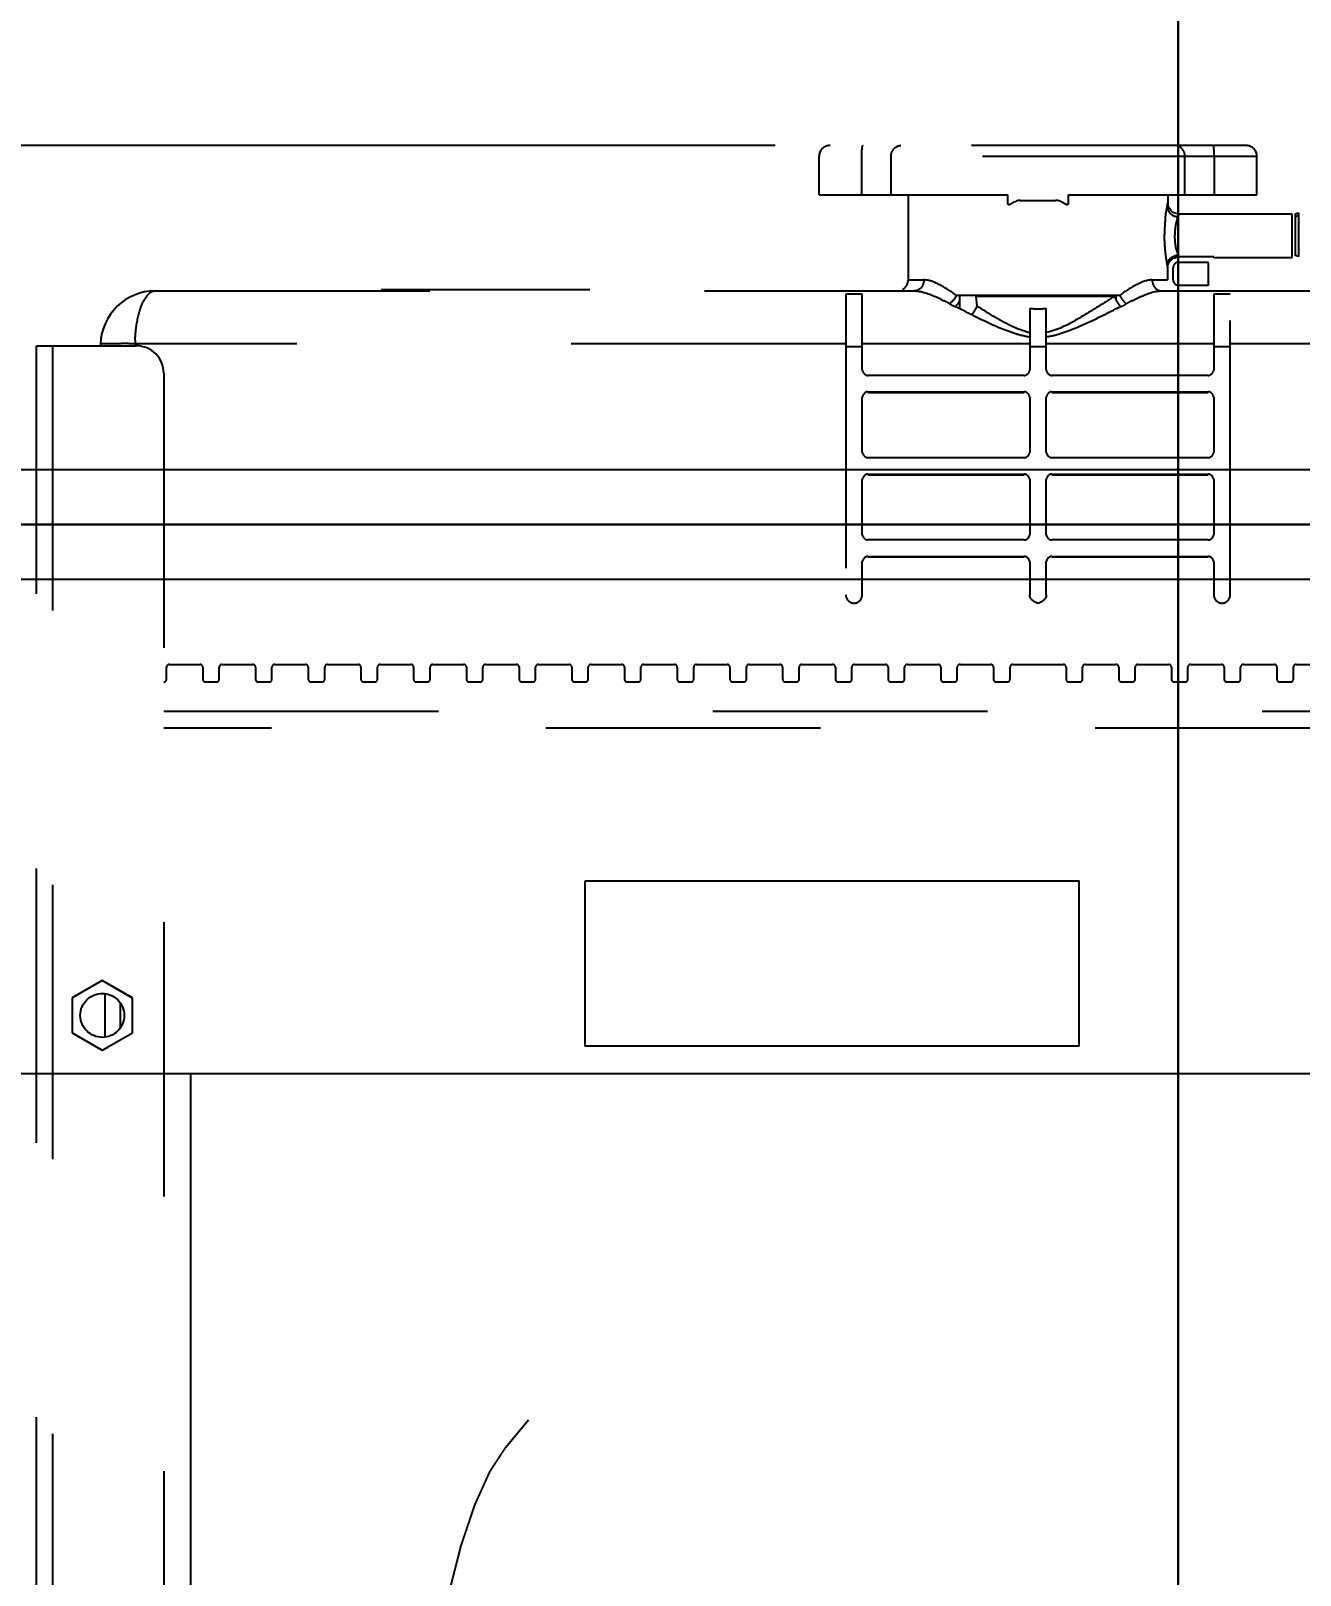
# Model space of a CAD drawing. Header units: millimetres. Extents: x 17886 to 18265, y -8727 to -7321.
# Drawn here: x 17946.377 to 17948.689, y -8143.308 to -8140.494 of the extents above; entities that cross this region are included whole.
import ezdxf

# ---------------------------------------------------------------- set-up
doc = ezdxf.new("R2010")
doc.units = ezdxf.units.MM
doc.linetypes.add('EPL_DASH', pattern=[1, 0.5, -0.5])
doc.layers.add('09__COSM', color=7, linetype='Continuous')
doc.layers.add('3884027_DKREDXF_CONTINUOUS_LINE', color=7, linetype='Continuous')
doc.layers.add('CRTANJE', color=4, linetype='Continuous', lineweight=30)
doc.styles.add('KOTE ZA MONNTAZU', font='simplex.shx', dxfattribs={"width": 0.7, "oblique": 8, "height": 1.4})
doc.dimstyles.new('KOTE ZA MONTAZU u cm', dxfattribs={"dimscale": 0, "dimtxt": 1.4, "dimasz": 1.25, "dimexe": 0.2, "dimexo": 0.1, "dimgap": 0.3, "dimtad": 1, "dimlfac": 10, "dimzin": 12, "dimdsep": 46, "dimtxsty": 'KOTE ZA MONNTAZU', "dimcen": 1.25, "dimclrt": 1, "dimadec": 0, "dimazin": 0, "dimtfac": 1, "dimtmove": 0, "dimatfit": 3, "dimfxl": 1, "dimtolj": 2, "dimtzin": 0, "dimarcsym": 0})

# ---------------------------------------------------------------- blocks, each defined once
blk = doc.blocks.new('*D248')
at = {"color": 0, "lineweight": -2, "transparency": 16777216}
for p, q in [((17947.7327, -8140.7029), (17944.8106, -8140.7029)), ((17945.0106, -8141.3029), (17945.0106, -8150.6434)), ((17945.359, -8151.2434), (17944.8106, -8151.2434))]:
    blk.add_line(p, q, dxfattribs=at)
at = {"color": 0, "transparency": 16777216}
for points in [[(17944.9106, -8141.3029), (17945.1106, -8141.3029), (17945.0106, -8140.7029)], [(17944.9106, -8150.6434), (17945.1106, -8150.6434), (17945.0106, -8151.2434)]]:
    blk.add_solid(points, dxfattribs=at)
at = {"layer": 'Defpoints', "color": 0, "transparency": 16777216}
for p in [(17947.8327, -8140.7029), (17945.0106, -8151.2434), (17945.459, -8151.2434)]:
    blk.add_point(p, dxfattribs=at)
at = {"color": 1, "transparency": 16777216, "insert": (17944.5306, -8145.9732), "char_height": 1.4, "width": 6.923188, "attachment_point": 5, "rotation": 90, "style": 'KOTE ZA MONNTAZU'}
blk.add_mtext('\\A2;{\\H0.4x;105.41cm}', dxfattribs=at)

msp = doc.modelspace()

# ---------------------------------------------------------------- linework, layer by layer
at = {"color": 1}
for points in [[(17945.71896, -8141.3934), (17945.71896, -8141.2932), (17950.71902, -8141.2932), (17950.71902, -8141.3934), (17945.71896, -8141.3934), (17945.7189, -8124.19337), (17950.71896, -8124.19332), (17950.71896, -8124.29352), (17945.7189, -8124.29352), (17950.71896, -8124.29352), (17950.71896, -8124.19332), (17950.71902, -8141.3934)], [(17950.71896, -8141.49366), (17945.71896, -8141.49366), (17945.71896, -8141.39346), (17950.71896, -8141.39346), (17950.71896, -8145.49343), (17945.71896, -8145.49343), (17945.71896, -8141.39346), (17945.71896, -8142.39343), (17950.71896, -8142.39343)]]:
    msp.add_lwpolyline(points, dxfattribs=at)
at = {"color": 6}
msp.add_lwpolyline([(17947.38646, -8142.04343), (17947.38646, -8142.34343), (17948.28646, -8142.34343), (17948.28646, -8142.04343)], close=True, dxfattribs=at)
at = {"color": 1}
msp.add_lwpolyline([(17946.66896, -8142.39343), (17949.76896, -8142.39343), (17949.76896, -8147.54343), (17946.66896, -8147.54343)], close=True, dxfattribs=at)
at = {"layer": '09__COSM', "color": 2, "linetype": 'EPL_DASH'}
msp.add_line((17947.24227, -8143.07469), (17947.28366, -8143.02443), dxfattribs=at)
msp.add_open_spline([(17947.1081, -8143.5328), (17947.10891, -8143.52667), (17947.11053, -8143.5144), (17947.11257, -8143.49907), (17947.11419, -8143.4868), (17947.11541, -8143.4776), (17947.11663, -8143.4684), (17947.11764, -8143.46073), (17947.11845, -8143.4546), (17947.11906, -8143.45), (17947.11957, -8143.44617), (17947.11998, -8143.4431), (17947.12028, -8143.4408), (17947.12054, -8143.43888), (17947.12074, -8143.43735), (17947.12087, -8143.43639), (17947.12097, -8143.43562), (17947.12103, -8143.43515), (17947.12108, -8143.43476), (17947.12113, -8143.43448), (17947.12118, -8143.43421), (17947.12128, -8143.43366), (17947.12144, -8143.43283), (17947.12165, -8143.43173), (17947.12186, -8143.43063), (17947.12214, -8143.42916), (17947.12262, -8143.42659), (17947.12332, -8143.42292), (17947.12416, -8143.41851), (17947.12499, -8143.41411), (17947.12583, -8143.4097), (17947.12694, -8143.40383), (17947.12833, -8143.39648), (17947.13, -8143.38767), (17947.13167, -8143.37886), (17947.13306, -8143.37152), (17947.13418, -8143.36564), (17947.13501, -8143.36124), (17947.13585, -8143.35683), (17947.13668, -8143.35242), (17947.13738, -8143.34875), (17947.13786, -8143.34618), (17947.13814, -8143.34471), (17947.13835, -8143.34361), (17947.13853, -8143.34269), (17947.13867, -8143.34196), (17947.13875, -8143.3415), (17947.13882, -8143.34113), (17947.13887, -8143.34091), (17947.1389, -8143.34072), (17947.13894, -8143.34055), (17947.13902, -8143.34026), (17947.13912, -8143.33983), (17947.13929, -8143.33916), (17947.13951, -8143.33832), (17947.13985, -8143.33697), (17947.14028, -8143.33529), (17947.14079, -8143.33327), (17947.14148, -8143.33058), (17947.14234, -8143.32722), (17947.14336, -8143.32318), (17947.14473, -8143.3178), (17947.14645, -8143.31107), (17947.1485, -8143.30299), (17947.15056, -8143.29492), (17947.15262, -8143.28684), (17947.15433, -8143.28011), (17947.1557, -8143.27473), (17947.15673, -8143.27069), (17947.15759, -8143.26733), (17947.15827, -8143.26463), (17947.15878, -8143.26262), (17947.1593, -8143.2606), (17947.15973, -8143.25891), (17947.16007, -8143.25757), (17947.16028, -8143.25673), (17947.16046, -8143.25605), (17947.16058, -8143.25555), (17947.16069, -8143.25513), (17947.16077, -8143.25483), (17947.16081, -8143.25467), (17947.16084, -8143.25454), (17947.16088, -8143.25443), (17947.16093, -8143.25428), (17947.16101, -8143.25403), (17947.16114, -8143.25366), (17947.16128, -8143.25322), (17947.16148, -8143.25264), (17947.16173, -8143.25191), (17947.16212, -8143.25074), (17947.16261, -8143.24928), (17947.1632, -8143.24752), (17947.16379, -8143.24577), (17947.16458, -8143.24343), (17947.16556, -8143.2405), (17947.16674, -8143.23699), (17947.16832, -8143.23231), (17947.17028, -8143.22646), (17947.17265, -8143.21944), (17947.17501, -8143.21242), (17947.17737, -8143.2054), (17947.17933, -8143.19955), (17947.18091, -8143.19487), (17947.18189, -8143.19195), (17947.18268, -8143.18961), (17947.18327, -8143.18785), (17947.18386, -8143.1861), (17947.18445, -8143.18434), (17947.18494, -8143.18288), (17947.18529, -8143.18185), (17947.18548, -8143.18127), (17947.18563, -8143.18083), (17947.18578, -8143.18039), (17947.18589, -8143.18006), (17947.18596, -8143.17984), (17947.18599, -8143.17975), (17947.18602, -8143.17968), (17947.18604, -8143.17962), (17947.18609, -8143.17951), (17947.18616, -8143.17936), (17947.18627, -8143.17913), (17947.1864, -8143.17883), (17947.18661, -8143.17836), (17947.18688, -8143.17776), (17947.1872, -8143.17705), (17947.18763, -8143.17611), (17947.18817, -8143.17492), (17947.18881, -8143.1735), (17947.18967, -8143.1716), (17947.19074, -8143.16923), (17947.19203, -8143.16639), (17947.19331, -8143.16354), (17947.19503, -8143.15975), (17947.19717, -8143.15501), (17947.19974, -8143.14933), (17947.20232, -8143.14364), (17947.20446, -8143.1389), (17947.20618, -8143.13511), (17947.20746, -8143.13226), (17947.20875, -8143.12942), (17947.20982, -8143.12705), (17947.21068, -8143.12515), (17947.21132, -8143.12373), (17947.21186, -8143.12255), (17947.21229, -8143.1216), (17947.21261, -8143.12089), (17947.21288, -8143.12029), (17947.21309, -8143.11982), (17947.21322, -8143.11952), (17947.21333, -8143.11929), (17947.2134, -8143.11914), (17947.21345, -8143.11903), (17947.21347, -8143.11898), (17947.2135, -8143.11894), (17947.21354, -8143.11888), (17947.21362, -8143.11875), (17947.21375, -8143.11856), (17947.21392, -8143.1183), (17947.21408, -8143.11804), (17947.21431, -8143.11769), (17947.2147, -8143.11709), (17947.21527, -8143.11622), (17947.21594, -8143.11518), (17947.21662, -8143.11415), (17947.21729, -8143.11311), (17947.21819, -8143.11172), (17947.21932, -8143.10999), (17947.22112, -8143.10722), (17947.22337, -8143.10376), (17947.22607, -8143.09961), (17947.22877, -8143.09546), (17947.23147, -8143.09131), (17947.23417, -8143.08715), (17947.23777, -8143.08162), (17947.24047, -8143.07746), (17947.24227, -8143.07469)], degree=3, knots=[0, 0, 0, 0, 0.03125, 0.0625, 0.078125, 0.09375, 0.109375, 0.125, 0.1328125, 0.140625, 0.1484375, 0.1523438, 0.15625, 0.1601562, 0.1621094, 0.1640625, 0.1650391, 0.1660156, 0.1665039, 0.1669922, 0.1674805, 0.1679688, 0.1699219, 0.171875, 0.1738281, 0.1757812, 0.1796875, 0.1875, 0.1953125, 0.203125, 0.2109375, 0.21875, 0.234375, 0.25, 0.265625, 0.28125, 0.2890625, 0.296875, 0.3046875, 0.3125, 0.3203125, 0.3242188, 0.3261719, 0.328125, 0.3300781, 0.3310547, 0.3320312, 0.3325195, 0.3330078, 0.333252, 0.3334961, 0.3339844, 0.3349609, 0.3359375, 0.3378906, 0.3398438, 0.34375, 0.3476562, 0.3515625, 0.359375, 0.3671875, 0.375, 0.390625, 0.40625, 0.421875, 0.4375, 0.453125, 0.4609375, 0.46875, 0.4765625, 0.4804688, 0.484375, 0.4882812, 0.4921875, 0.4941406, 0.4960938, 0.4970703, 0.4980469, 0.4990234, 0.4995117, 0.4997559, 0.5, 0.5002441, 0.5004883, 0.5009766, 0.5019531, 0.5029297, 0.5039062, 0.5058594, 0.5078125, 0.5117188, 0.515625, 0.5195312, 0.5234375, 0.53125, 0.5390625, 0.546875, 0.5625, 0.578125, 0.59375, 0.609375, 0.625, 0.6328125, 0.640625, 0.6445312, 0.6484375, 0.6523438, 0.65625, 0.6601562, 0.6621094, 0.6630859, 0.6640625, 0.6650391, 0.6660156, 0.6662598, 0.6665039, 0.666626, 0.666748, 0.6669922, 0.6674805, 0.6679688, 0.6689453, 0.6699219, 0.671875, 0.6738281, 0.6757812, 0.6796875, 0.6835938, 0.6875, 0.6953125, 0.703125, 0.7109375, 0.71875, 0.734375, 0.75, 0.765625, 0.78125, 0.7890625, 0.796875, 0.8046875, 0.8125, 0.8164062, 0.8203125, 0.8242188, 0.8261719, 0.828125, 0.8300781, 0.8310547, 0.8320312, 0.8325195, 0.8330078, 0.833252, 0.833374, 0.8334961, 0.8337402, 0.8339844, 0.8349609, 0.8359375, 0.8369141, 0.8378906, 0.8398438, 0.84375, 0.8476562, 0.8515625, 0.8554688, 0.859375, 0.8671875, 0.875, 0.890625, 0.90625, 0.921875, 0.9375, 0.953125, 0.96875, 1, 1, 1, 1], dxfattribs=at)
at = {"layer": '3884027_DKREDXF_CONTINUOUS_LINE', "color": 6, "linetype": 'EPL_DASH'}
for p, q in [((17948.59021, -8140.70293), (17947.83271, -8140.70293)), ((17947.81271, -8140.79293), (17947.81271, -8140.72293)), ((17948.61021, -8140.72293), (17947.81271, -8140.72293)), ((17947.89034, -8140.79293), (17947.89034, -8140.72293)), ((17947.94385, -8140.79293), (17947.94385, -8140.72293)), ((17948.47908, -8140.79293), (17948.47908, -8140.72293)), ((17948.53258, -8140.79293), (17948.53258, -8140.72293)), ((17948.61021, -8140.79293), (17948.61021, -8140.72293)), ((17947.81271, -8140.79293), (17948.15646, -8140.79293)), ((17947.97496, -8140.79293), (17947.97496, -8140.94793)), ((17948.26646, -8140.79293), (17948.61021, -8140.79293)), ((17948.44796, -8140.79293), (17948.44796, -8140.80796)), ((17948.16914, -8140.80561), (17948.16021, -8140.81077)), ((17948.17914, -8140.80293), (17948.24378, -8140.80293)), ((17948.44814, -8140.81055), (17948.44796, -8140.80793)), ((17948.45659, -8140.82438), (17948.45317, -8140.82139)), ((17948.67431, -8140.82793), (17948.46795, -8140.82793)), ((17948.67949, -8140.82725), (17948.68629, -8140.82543)), ((17948.67431, -8140.90793), (17948.53146, -8140.90793)), ((17947.97496, -8140.94793), (17948.00359, -8140.94793)), ((17946.60414, -8140.96793), (17947.98601, -8140.96793)), ((17947.86146, -8140.97305), (17947.86146, -8141.52164)), ((17947.86146, -8140.97305), (17947.89146, -8140.97305)), ((17948.06896, -8141.00093), (17948.06896, -8140.97586)), ((17948.35396, -8140.98546), (17948.35396, -8140.97586)), ((17948.43692, -8140.96793), (17949.81879, -8140.96793)), ((17948.53146, -8140.97305), (17948.56146, -8140.97305)), ((17948.56146, -8141.52164), (17948.56146, -8140.97305)), ((17946.38746, -8147.51993), (17946.38746, -8141.06793)), ((17946.38746, -8141.06793), (17946.56946, -8141.06793)), ((17946.41746, -8147.54993), (17946.41746, -8141.06793)), ((17946.5042, -8141.06444), (17946.50408, -8141.06793)), ((17946.56704, -8141.06785), (17946.56716, -8141.06444)), ((17947.86146, -8141.06444), (17946.56716, -8141.06444)), ((17947.89146, -8141.06956), (17947.86146, -8141.06956)), ((17948.19646, -8141.06444), (17947.89146, -8141.06444)), ((17948.22646, -8141.06956), (17948.19646, -8141.06956)), ((17948.53146, -8141.06444), (17948.22646, -8141.06444)), ((17948.56146, -8141.06956), (17948.53146, -8141.06956)), ((17949.85576, -8141.06444), (17948.56146, -8141.06444)), ((17946.61946, -8141.11793), (17946.61946, -8147.49993)), ((17948.18646, -8141.12188), (17947.90146, -8141.12188)), ((17948.52146, -8141.12188), (17948.23646, -8141.12188)), ((17947.90146, -8141.15186), (17948.18646, -8141.15186)), ((17947.90146, -8141.15326), (17948.18646, -8141.15326)), ((17948.23646, -8141.15186), (17948.52146, -8141.15186)), ((17948.23646, -8141.15326), (17948.52146, -8141.15326)), ((17947.89146, -8141.26179), (17947.89146, -8141.16185)), ((17948.19646, -8141.16185), (17948.19646, -8141.26179)), ((17948.22646, -8141.26179), (17948.22646, -8141.16185)), ((17948.53146, -8141.16185), (17948.53146, -8141.26179)), ((17948.18646, -8141.27179), (17947.90146, -8141.27179)), ((17948.52146, -8141.27179), (17948.23646, -8141.27179)), ((17947.89146, -8141.4117), (17947.89146, -8141.31176)), ((17947.90146, -8141.30177), (17948.18646, -8141.30177)), ((17947.90146, -8141.30317), (17948.18646, -8141.30317)), ((17948.19646, -8141.31176), (17948.19646, -8141.4117)), ((17948.22646, -8141.4117), (17948.22646, -8141.31176)), ((17948.23646, -8141.30177), (17948.52146, -8141.30177)), ((17948.23646, -8141.30317), (17948.52146, -8141.30317)), ((17948.53146, -8141.31176), (17948.53146, -8141.4117)), ((17948.18646, -8141.4217), (17947.90146, -8141.4217)), ((17948.52146, -8141.4217), (17948.23646, -8141.4217)), ((17947.89146, -8141.52164), (17947.89146, -8141.46167)), ((17947.90146, -8141.45168), (17948.18646, -8141.45168)), ((17948.18646, -8141.45307), (17947.90146, -8141.45307)), ((17948.19646, -8141.46167), (17948.19646, -8141.52164)), ((17948.22646, -8141.52164), (17948.22646, -8141.46167)), ((17948.23646, -8141.45168), (17948.52146, -8141.45168)), ((17948.52146, -8141.45307), (17948.23646, -8141.45307)), ((17948.53146, -8141.46167), (17948.53146, -8141.52164)), ((17946.62946, -8141.64843), (17946.68546, -8141.64843)), ((17946.72546, -8141.64843), (17946.78146, -8141.64843)), ((17946.82146, -8141.64843), (17946.87746, -8141.64843)), ((17946.91746, -8141.64843), (17946.97346, -8141.64843)), ((17947.01346, -8141.64843), (17947.06946, -8141.64843)), ((17947.10946, -8141.64843), (17947.16546, -8141.64843)), ((17947.20546, -8141.64843), (17947.26146, -8141.64843)), ((17947.30146, -8141.64843), (17947.35746, -8141.64843)), ((17947.39746, -8141.64843), (17947.45346, -8141.64843)), ((17947.49346, -8141.64843), (17947.54946, -8141.64843)), ((17947.58946, -8141.64843), (17947.64546, -8141.64843)), ((17947.68546, -8141.64843), (17947.74146, -8141.64843)), ((17947.78146, -8141.64843), (17947.83746, -8141.64843)), ((17947.87746, -8141.64843), (17947.93346, -8141.64843)), ((17947.97346, -8141.64843), (17948.02946, -8141.64843)), ((17948.06946, -8141.64843), (17948.12546, -8141.64843)), ((17948.16546, -8141.64843), (17948.25746, -8141.64843)), ((17948.29746, -8141.64843), (17948.35346, -8141.64843)), ((17948.39346, -8141.64843), (17948.44946, -8141.64843)), ((17948.48946, -8141.64843), (17948.54546, -8141.64843)), ((17948.58546, -8141.64843), (17948.64146, -8141.64843)), ((17948.68146, -8141.64843), (17948.73746, -8141.64843)), ((17946.61946, -8141.73343), (17949.81546, -8141.73343)), ((17949.81546, -8141.76443), (17946.61946, -8141.76443)), ((17946.56246, -8142.25616), (17946.50747, -8142.22442)), ((17946.51246, -8142.32792), (17946.51246, -8142.24792)), ((17946.56246, -8142.25617), (17946.56246, -8142.25616)), ((17946.54046, -8142.31044), (17946.54046, -8142.26541)), ((17946.45248, -8142.31968), (17946.49029, -8142.34151)), ((17946.50746, -8142.35143), (17946.50747, -8142.35143)), ((17946.50747, -8142.35143), (17946.51765, -8142.34555))]:
    msp.add_line(p, q, dxfattribs=at)
at = {"layer": '3884027_DKREDXF_CONTINUOUS_LINE', "color": 7, "linetype": 'EPL_DASH'}
for p, q in [((17948.15646, -8140.8086), (17948.15646, -8140.79293)), ((17948.26646, -8140.79293), (17948.26646, -8140.8086)), ((17948.26271, -8140.81077), (17948.25378, -8140.80561)), ((17948.67431, -8140.90793), (17948.67431, -8140.82793)), ((17948.67949, -8140.82725), (17948.67949, -8140.90363)), ((17948.67949, -8140.83223), (17948.68629, -8140.83063)), ((17948.68629, -8140.90523), (17948.68629, -8140.82543)), ((17948.53146, -8140.90609), (17948.46733, -8140.90609)), ((17948.53146, -8140.90609), (17948.53146, -8140.90793)), ((17948.68629, -8140.90523), (17948.67949, -8140.90363)), ((17948.44752, -8140.92587), (17948.44752, -8140.94793)), ((17948.45751, -8140.94793), (17948.45751, -8140.92587)), ((17948.46733, -8140.91563), (17948.52167, -8140.91563)), ((17948.52146, -8140.91768), (17948.52146, -8140.95793)), ((17948.41934, -8140.94793), (17948.44752, -8140.94793)), ((17948.52146, -8140.95793), (17948.46752, -8140.95793)), ((17947.3953, -8140.96593), (17947.0153, -8140.96593)), ((17947.86146, -8140.97312), (17947.89146, -8140.97312)), ((17947.89146, -8141.11189), (17947.89146, -8140.97305)), ((17948.06257, -8140.97586), (17948.36036, -8140.97586)), ((17948.09819, -8140.97803), (17948.10005, -8140.99543)), ((17948.35094, -8140.97803), (17948.09819, -8140.97803)), ((17948.53146, -8140.97305), (17948.53146, -8141.11189)), ((17948.53146, -8140.97312), (17948.56146, -8140.97312)), ((17948.08005, -8141.00599), (17948.09069, -8141.01113)), ((17948.19646, -8141.00006), (17948.19646, -8141.11189)), ((17948.22646, -8141.11189), (17948.22646, -8141.00006)), ((17946.62446, -8141.67543), (17946.62446, -8141.65343)), ((17946.69046, -8141.65343), (17946.69046, -8141.67543)), ((17946.72046, -8141.67543), (17946.72046, -8141.65343)), ((17946.78646, -8141.65343), (17946.78646, -8141.67543)), ((17946.81646, -8141.67543), (17946.81646, -8141.65343)), ((17946.88246, -8141.65343), (17946.88246, -8141.67543)), ((17946.91246, -8141.67543), (17946.91246, -8141.65343)), ((17946.97846, -8141.65343), (17946.97846, -8141.67543)), ((17947.00846, -8141.67543), (17947.00846, -8141.65343)), ((17947.07446, -8141.65343), (17947.07446, -8141.67543)), ((17947.10446, -8141.67543), (17947.10446, -8141.65343)), ((17947.17046, -8141.65343), (17947.17046, -8141.67543)), ((17947.20046, -8141.67543), (17947.20046, -8141.65343)), ((17947.26646, -8141.65343), (17947.26646, -8141.67543)), ((17947.29646, -8141.67543), (17947.29646, -8141.65343)), ((17947.36246, -8141.65343), (17947.36246, -8141.67543)), ((17947.39246, -8141.67543), (17947.39246, -8141.65343)), ((17947.45846, -8141.65343), (17947.45846, -8141.67543)), ((17947.48846, -8141.67543), (17947.48846, -8141.65343)), ((17947.55446, -8141.65343), (17947.55446, -8141.67543)), ((17947.58446, -8141.67543), (17947.58446, -8141.65343)), ((17947.65046, -8141.65343), (17947.65046, -8141.67543)), ((17947.68046, -8141.67543), (17947.68046, -8141.65343)), ((17947.74646, -8141.65343), (17947.74646, -8141.67543)), ((17947.77646, -8141.67543), (17947.77646, -8141.65343)), ((17947.84246, -8141.65343), (17947.84246, -8141.67543)), ((17947.87246, -8141.67543), (17947.87246, -8141.65343)), ((17947.93846, -8141.65343), (17947.93846, -8141.67543)), ((17947.96846, -8141.67543), (17947.96846, -8141.65343)), ((17948.03446, -8141.65343), (17948.03446, -8141.67543)), ((17948.06446, -8141.67543), (17948.06446, -8141.65343)), ((17948.13046, -8141.65343), (17948.13046, -8141.67543)), ((17948.16046, -8141.67543), (17948.16046, -8141.65343)), ((17948.26246, -8141.65343), (17948.26246, -8141.67543)), ((17948.29246, -8141.67543), (17948.29246, -8141.65343)), ((17948.35846, -8141.65343), (17948.35846, -8141.67543)), ((17948.38846, -8141.67543), (17948.38846, -8141.65343)), ((17948.45446, -8141.65343), (17948.45446, -8141.67543)), ((17948.48446, -8141.67543), (17948.48446, -8141.65343)), ((17948.55046, -8141.65343), (17948.55046, -8141.67543)), ((17948.58046, -8141.67543), (17948.58046, -8141.65343)), ((17948.64646, -8141.65343), (17948.64646, -8141.67543)), ((17948.67646, -8141.67543), (17948.67646, -8141.65343)), ((17946.69546, -8141.68043), (17946.71546, -8141.68043)), ((17946.79146, -8141.68043), (17946.81146, -8141.68043)), ((17946.88746, -8141.68043), (17946.90746, -8141.68043)), ((17946.98346, -8141.68043), (17947.00346, -8141.68043)), ((17947.07946, -8141.68043), (17947.09946, -8141.68043)), ((17947.17546, -8141.68043), (17947.19546, -8141.68043)), ((17947.27146, -8141.68043), (17947.29146, -8141.68043)), ((17947.36746, -8141.68043), (17947.38746, -8141.68043)), ((17947.46346, -8141.68043), (17947.48346, -8141.68043)), ((17947.55946, -8141.68043), (17947.57946, -8141.68043)), ((17947.65546, -8141.68043), (17947.67546, -8141.68043)), ((17947.75146, -8141.68043), (17947.77146, -8141.68043)), ((17947.84746, -8141.68043), (17947.86746, -8141.68043)), ((17947.94346, -8141.68043), (17947.96346, -8141.68043)), ((17948.03946, -8141.68043), (17948.05946, -8141.68043)), ((17948.13546, -8141.68043), (17948.15546, -8141.68043)), ((17948.26746, -8141.68043), (17948.28746, -8141.68043)), ((17948.36346, -8141.68043), (17948.38346, -8141.68043)), ((17948.45946, -8141.68043), (17948.47946, -8141.68043)), ((17948.55546, -8141.68043), (17948.57546, -8141.68043)), ((17948.65146, -8141.68043), (17948.67146, -8141.68043)), ((17946.50749, -8142.22441), (17946.45248, -8142.25616)), ((17946.56246, -8142.25617), (17946.50749, -8142.22441)), ((17946.45248, -8142.25616), (17946.45248, -8142.31968)), ((17946.56246, -8142.31969), (17946.56246, -8142.25617)), ((17946.45248, -8142.31967), (17946.50746, -8142.35143)), ((17946.50746, -8142.35143), (17946.56246, -8142.31969))]:
    msp.add_line(p, q, dxfattribs=at)
for points in [[(17948.16021, -8140.81077), (17948.1599, -8140.81092), (17948.15957, -8140.81103), (17948.15922, -8140.81109), (17948.15887, -8140.8111), (17948.15852, -8140.81106), (17948.15818, -8140.81098), (17948.15786, -8140.81085), (17948.15756, -8140.81067), (17948.15729, -8140.81046), (17948.15705, -8140.81021), (17948.15684, -8140.80992), (17948.15668, -8140.80961), (17948.15656, -8140.80928), (17948.15649, -8140.80894), (17948.15646, -8140.8086)], [(17948.26646, -8140.8086), (17948.26644, -8140.80894), (17948.26637, -8140.80928), (17948.26625, -8140.8096), (17948.26609, -8140.80991), (17948.26588, -8140.8102), (17948.26564, -8140.81045), (17948.26537, -8140.81067), (17948.26507, -8140.81084), (17948.26474, -8140.81098), (17948.26441, -8140.81106), (17948.26406, -8140.8111), (17948.26371, -8140.81109), (17948.26336, -8140.81103), (17948.26303, -8140.81092), (17948.26271, -8140.81077)], [(17948.52146, -8140.91768), (17948.52149, -8140.91699), (17948.52156, -8140.91631), (17948.52167, -8140.91563)]]:
    msp.add_lwpolyline(points, dxfattribs=at)
at = {"layer": '3884027_DKREDXF_CONTINUOUS_LINE', "color": 6, "linetype": 'EPL_DASH'}
for points in [[(17948.45317, -8140.82139), (17948.45064, -8140.81792), (17948.44898, -8140.81423), (17948.44814, -8140.81055)], [(17948.46796, -8140.82793), (17948.46571, -8140.8278), (17948.46082, -8140.82661), (17948.45659, -8140.82438)]]:
    msp.add_lwpolyline(points, dxfattribs=at)
at = {"layer": '3884027_DKREDXF_CONTINUOUS_LINE', "color": 7, "linetype": 'EPL_DASH'}
msp.add_circle((17946.50747, -8142.28792), 0.04, dxfattribs=at)
at = {"layer": '3884027_DKREDXF_CONTINUOUS_LINE', "color": 6, "linetype": 'EPL_DASH'}
for centre, radius, start, end in [((17947.83271, -8140.72293), 0.02, 90, 180), ((17948.59021, -8140.72293), 0.02, 0, 90), ((17947.96452, -8140.72244), 0.02058, 147.76378, 152.49043), ((17948.24378, -8140.82293), 0.02, 60, 90), ((17948.46743, -8140.81014), 0.02271, 261.8071, 267.26943), ((17948.72709, -8140.86678), 0.28573, 186.58385, 190.85423), ((17948.58366, -8140.8662), 0.12295, 192.81234, 194.15818), ((17948.59189, -8140.86406), 0.13145, 194.18336, 197.2454), ((17948.59481, -8140.86326), 0.13448, 197.2615, 197.99722), ((17948.59565, -8140.86298), 0.13536, 198.00042, 198.56949), ((17948.74169, -8140.86441), 0.30051, 190.92316, 191.17381), ((17948.73833, -8140.86507), 0.2971, 191.17403, 191.38172), ((17948.73955, -8140.86482), 0.29833, 191.38189, 191.52537), ((17948.7614, -8140.86035), 0.32064, 191.5287, 191.7902), ((17947.95496, -8140.94793), 0.02, 300, 0), ((17946.60414, -8141.06793), 0.1, 90, 178), ((17947.88696, -8141.27974), 0.3314, 60.5357, 62.43398), ((17949.25988, -8142.46875), 1.74597, 121.37179, 121.84462), ((17948.53611, -8141.28001), 0.33171, 117.57366, 119.46376), ((17948.21146, -8140.70195), 0.29849, 267.11954, 272.88046), ((17949.28278, -8142.94554), 2.15528, 115.27742, 115.67264), ((17948.21435, -8140.94944), 0.0959, 255.23465, 259.25297), ((17946.50976, -8142.68278), 1.61936, 88.15281, 88.86333), ((17946.50471, -8142.85496), 1.79161, 88.00251, 88.16894), ((17946.83561, -8141.0679), 0.26847, 177.76493, 179.26095), ((17946.56946, -8141.11793), 0.05, 0, 90), ((17948.20934, -8140.92385), 0.1288, 277.6383, 280.79056), ((17947.87646, -8141.52162), 0.015, 180.04518, 359.95482), ((17948.54646, -8141.52162), 0.015, 180.04517, 359.95483)]:
    msp.add_arc(centre, radius, start, end, dxfattribs=at)
at = {"layer": '3884027_DKREDXF_CONTINUOUS_LINE', "color": 7, "linetype": 'EPL_DASH'}
for centre, radius, start, end in [((17948.46747, -8140.92603), 0.02302, 98.1859, 103.57893), ((17948.46743, -8140.92572), 0.02271, 92.73053, 98.19286), ((17948.46757, -8140.92514), 0.01905, 90.72772, 97.38629), ((17948.59304, -8140.86381), 0.13263, 197.20135, 197.73512), ((17948.5998, -8140.86163), 0.13973, 197.74371, 198.55309), ((17948.46776, -8140.92683), 0.02074, 115.57039, 121.66915), ((17948.0377, -8140.97103), 0.02362, 301.32301, 305.74484), ((17948.38523, -8140.97103), 0.02362, 234.25514, 238.677), ((17948.04234, -8140.97581), 0.0276, 311.03397, 314.77801), ((17947.24662, -8142.72099), 1.90677, 64.41798, 64.73438), ((17946.49134, -8144.29847), 3.65574, 64.24153, 64.41684), ((17948.38059, -8140.97581), 0.0276, 225.22199, 228.96603), ((17946.62946, -8141.65343), 0.005, 90, 180), ((17946.68546, -8141.65343), 0.005, 0, 90), ((17946.72546, -8141.65343), 0.005, 90, 180), ((17946.78146, -8141.65343), 0.005, 0, 90), ((17946.82146, -8141.65343), 0.005, 90, 180), ((17946.87746, -8141.65343), 0.005, 0, 90), ((17946.91746, -8141.65343), 0.005, 90, 180), ((17946.97346, -8141.65343), 0.005, 0, 90), ((17947.01346, -8141.65343), 0.005, 90, 180), ((17947.06946, -8141.65343), 0.005, 0, 90), ((17947.10946, -8141.65343), 0.005, 90, 180), ((17947.16546, -8141.65343), 0.005, 0, 90), ((17947.20546, -8141.65343), 0.005, 90, 180), ((17947.26146, -8141.65343), 0.005, 0, 90), ((17947.30146, -8141.65343), 0.005, 90, 180), ((17947.35746, -8141.65343), 0.005, 0, 90), ((17947.39746, -8141.65343), 0.005, 90, 180), ((17947.45346, -8141.65343), 0.005, 0, 90), ((17947.49346, -8141.65343), 0.005, 90, 180), ((17947.54946, -8141.65343), 0.005, 0, 90), ((17947.58946, -8141.65343), 0.005, 90, 180), ((17947.64546, -8141.65343), 0.005, 0, 90), ((17947.68546, -8141.65343), 0.005, 90, 180), ((17947.74146, -8141.65343), 0.005, 0, 90), ((17947.78146, -8141.65343), 0.005, 90, 180), ((17947.83746, -8141.65343), 0.005, 0, 90), ((17947.87746, -8141.65343), 0.005, 90, 180), ((17947.93346, -8141.65343), 0.005, 0, 90), ((17947.97346, -8141.65343), 0.005, 90, 180), ((17948.02946, -8141.65343), 0.005, 0, 90), ((17948.06946, -8141.65343), 0.005, 90, 180), ((17948.12546, -8141.65343), 0.005, 0, 90), ((17948.16546, -8141.65343), 0.005, 90, 180), ((17948.25746, -8141.65343), 0.005, 0, 90), ((17948.29746, -8141.65343), 0.005, 90, 180), ((17948.35346, -8141.65343), 0.005, 0, 90), ((17948.39346, -8141.65343), 0.005, 90, 180), ((17948.44946, -8141.65343), 0.005, 0, 90), ((17948.48946, -8141.65343), 0.005, 90, 180), ((17948.54546, -8141.65343), 0.005, 0, 90), ((17948.58546, -8141.65343), 0.005, 90, 180), ((17948.64146, -8141.65343), 0.005, 0, 90), ((17948.68146, -8141.65343), 0.005, 90, 180), ((17946.61946, -8141.67543), 0.005, 270, 0), ((17946.69546, -8141.67543), 0.005, 180, 270), ((17946.71546, -8141.67543), 0.005, 270, 0), ((17946.79146, -8141.67543), 0.005, 180, 270), ((17946.81146, -8141.67543), 0.005, 270, 0), ((17946.88746, -8141.67543), 0.005, 180, 270), ((17946.90746, -8141.67543), 0.005, 270, 0), ((17946.98346, -8141.67543), 0.005, 180, 270), ((17947.00346, -8141.67543), 0.005, 270, 0), ((17947.07946, -8141.67543), 0.005, 180, 270), ((17947.09946, -8141.67543), 0.005, 270, 0), ((17947.17546, -8141.67543), 0.005, 180, 270), ((17947.19546, -8141.67543), 0.005, 270, 0), ((17947.27146, -8141.67543), 0.005, 180, 270), ((17947.29146, -8141.67543), 0.005, 270, 0), ((17947.36746, -8141.67543), 0.005, 180, 270), ((17947.38746, -8141.67543), 0.005, 270, 0), ((17947.46346, -8141.67543), 0.005, 180, 270), ((17947.48346, -8141.67543), 0.005, 270, 0), ((17947.55946, -8141.67543), 0.005, 180, 270), ((17947.57946, -8141.67543), 0.005, 270, 0), ((17947.65546, -8141.67543), 0.005, 180, 270), ((17947.67546, -8141.67543), 0.005, 270, 0), ((17947.75146, -8141.67543), 0.005, 180, 270), ((17947.77146, -8141.67543), 0.005, 270, 0), ((17947.84746, -8141.67543), 0.005, 180, 270), ((17947.86746, -8141.67543), 0.005, 270, 0), ((17947.94346, -8141.67543), 0.005, 180, 270), ((17947.96346, -8141.67543), 0.005, 270, 0), ((17948.03946, -8141.67543), 0.005, 180, 270), ((17948.05946, -8141.67543), 0.005, 270, 0), ((17948.13546, -8141.67543), 0.005, 180, 270), ((17948.15546, -8141.67543), 0.005, 270, 0), ((17948.26746, -8141.67543), 0.005, 180, 270), ((17948.28746, -8141.67543), 0.005, 270, 0), ((17948.36346, -8141.67543), 0.005, 180, 270), ((17948.38346, -8141.67543), 0.005, 270, 0), ((17948.45946, -8141.67543), 0.005, 180, 270), ((17948.47946, -8141.67543), 0.005, 270, 0), ((17948.55546, -8141.67543), 0.005, 180, 270), ((17948.57546, -8141.67543), 0.005, 270, 0), ((17948.65146, -8141.67543), 0.005, 180, 270), ((17948.67146, -8141.67543), 0.005, 270, 0)]:
    msp.add_arc(centre, radius, start, end, dxfattribs=at)
at = {"layer": '3884027_DKREDXF_CONTINUOUS_LINE', "color": 6, "linetype": 'EPL_DASH'}
for points, knots in [([(17947.89071, -8140.71293), (17947.89081, -8140.71166), (17947.89135, -8140.7085), (17947.89108, -8140.70417), (17947.89285, -8140.70301)], [0, 0, 0, 0, 0.3766462, 1, 1, 1, 1]), ([(17947.89285, -8140.70301), (17947.89289, -8140.70299), (17947.89297, -8140.70295), (17947.89305, -8140.70293), (17947.89309, -8140.70293)], [0, 0, 0, 0, 0.5243171, 1, 1, 1, 1]), ([(17948.53007, -8140.70301), (17948.53004, -8140.70299), (17948.52996, -8140.70295), (17948.52987, -8140.70293), (17948.52983, -8140.70293)], [0, 0, 0, 0, 0.5243171, 1, 1, 1, 1]), ([(17948.53221, -8140.71293), (17948.53211, -8140.71166), (17948.53157, -8140.7085), (17948.53184, -8140.70417), (17948.53007, -8140.70301)], [0, 0, 0, 0, 0.3766462, 1, 1, 1, 1]), ([(17948.44796, -8140.80793), (17948.44858, -8140.81085), (17948.44369, -8140.82133), (17948.44297, -8140.84191), (17948.44061, -8140.86966), (17948.44211, -8140.88968), (17948.44324, -8140.89954)], [0, 0, 0, 0, 0.0971564, 0.3482187, 0.6766224, 1, 1, 1, 1]), ([(17948.44647, -8140.81528), (17948.44667, -8140.81422), (17948.44731, -8140.81183), (17948.44724, -8140.80916), (17948.44796, -8140.80793)], [0, 0, 0, 0, 0.4284692, 1, 1, 1, 1]), ([(17948.44647, -8140.81528), (17948.44651, -8140.81591), (17948.44667, -8140.81719), (17948.44698, -8140.81844), (17948.44717, -8140.81906)], [0, 0, 0, 0, 0.4974282, 1, 1, 1, 1]), ([(17948.46377, -8140.89346), (17948.46226, -8140.88683), (17948.46021, -8140.87287), (17948.46135, -8140.85533), (17948.46338, -8140.84279), (17948.46615, -8140.83492), (17948.46592, -8140.83146), (17948.46856, -8140.82793), (17948.46796, -8140.82793)], [0, 0, 0, 0, 0.3068339, 0.6343964, 0.7790181, 0.8957363, 0.9728364, 1, 1, 1, 1]), ([(17948.46796, -8140.82793), (17948.46766, -8140.82826), (17948.46748, -8140.83011), (17948.46672, -8140.83161), (17948.46634, -8140.83283)], [0, 0, 0, 0, 0.2577133, 1, 1, 1, 1]), ([(17948.00359, -8140.94793), (17948.00359, -8140.95295), (17948.00039, -8140.96303), (17947.99059, -8140.96793), (17947.98601, -8140.96793)], [0, 0, 0, 0, 0.5227265, 1, 1, 1, 1]), ([(17948.06257, -8140.97586), (17948.0525, -8140.96846), (17948.03431, -8140.95656), (17948.01305, -8140.94793), (17948.00359, -8140.94793)], [0, 0, 0, 0, 0.5691347, 1, 1, 1, 1]), ([(17948.41934, -8140.94793), (17948.40988, -8140.94793), (17948.38862, -8140.95656), (17948.37043, -8140.96846), (17948.36036, -8140.97586)], [0, 0, 0, 0, 0.4308908, 1, 1, 1, 1]), ([(17946.57526, -8141.00543), (17946.57687, -8140.99997), (17946.58184, -8140.98557), (17946.59367, -8140.96793), (17946.60414, -8140.96793)], [0, 0, 0, 0, 0.3522591, 1, 1, 1, 1]), ([(17947.98601, -8140.96793), (17947.98999, -8140.96793), (17948.00914, -8140.97062), (17948.02685, -8140.97893), (17948.04033, -8140.98596)], [0, 0, 0, 0, 0.2077422, 1, 1, 1, 1]), ([(17948.33867, -8140.98558), (17948.32025, -8140.99701), (17948.2849, -8141.01948), (17948.24665, -8141.03985), (17948.22646, -8141.04366)], [0, 0, 0, 0, 0.5134275, 1, 1, 1, 1]), ([(17948.38257, -8140.98598), (17948.38748, -8140.98342), (17948.40462, -8140.97516), (17948.4233, -8140.96793), (17948.43692, -8140.96793)], [0, 0, 0, 0, 0.2892602, 1, 1, 1, 1]), ([(17946.56734, -8141.05743), (17946.56753, -8141.05272), (17946.56869, -8141.0352), (17946.57161, -8141.01774), (17946.57526, -8141.00543)], [0, 0, 0, 0, 0.2689959, 1, 1, 1, 1]), ([(17948.09069, -8141.01113), (17948.11625, -8141.02346), (17948.14983, -8141.0405), (17948.18623, -8141.05003), (17948.19517, -8141.05132)], [0, 0, 0, 0, 0.7586527, 1, 1, 1, 1]), ([(17948.1899, -8141.04218), (17948.18215, -8141.04014), (17948.15045, -8141.02774), (17948.12195, -8141.00911), (17948.10005, -8140.99543)], [0, 0, 0, 0, 0.2369717, 1, 1, 1, 1]), ([(17948.23346, -8141.05037), (17948.24345, -8141.04847), (17948.28351, -8141.03608), (17948.32061, -8141.01667), (17948.34905, -8141.00302)], [0, 0, 0, 0, 0.243844, 1, 1, 1, 1]), ([(17946.5042, -8141.06444), (17946.50421, -8141.06413), (17946.50595, -8141.06412), (17946.50678, -8141.0639), (17946.50763, -8141.06385)], [0, 0, 0, 0, 0.266418, 1, 1, 1, 1]), ([(17946.50763, -8141.06385), (17946.50945, -8141.06373), (17946.52087, -8141.06338), (17946.53229, -8141.06356), (17946.54189, -8141.06374)], [0, 0, 0, 0, 0.1598471, 1, 1, 1, 1])]:
    msp.add_open_spline(points, degree=3, knots=knots, dxfattribs=at)
for points in [[(17947.94711, -8140.71146), (17947.95015, -8140.70665), (17947.9562, -8140.70293), (17947.96189, -8140.70293)], [(17948.47666, -8140.71293), (17948.4738, -8140.70745), (17948.46722, -8140.70293), (17948.46104, -8140.70293)], [(17947.89034, -8140.72293), (17947.89034, -8140.7196), (17947.89045, -8140.71626), (17947.89071, -8140.71293)], [(17947.94385, -8140.72293), (17947.94385, -8140.7195), (17947.94468, -8140.71597), (17947.94627, -8140.71293)], [(17948.47908, -8140.72293), (17948.47908, -8140.7195), (17948.47824, -8140.71597), (17948.47666, -8140.71293)], [(17948.53258, -8140.72293), (17948.53258, -8140.7196), (17948.53248, -8140.71626), (17948.53221, -8140.71293)], [(17948.44717, -8140.81906), (17948.44931, -8140.82599), (17948.45701, -8140.83159), (17948.46419, -8140.83262)], [(17948.21146, -8141.53663), (17948.20439, -8141.53663), (17948.19646, -8141.5287), (17948.19646, -8141.52164)], [(17948.22646, -8141.52164), (17948.22646, -8141.5287), (17948.21853, -8141.53663), (17948.21146, -8141.53663)]]:
    msp.add_open_spline(points, degree=3, dxfattribs=at)
at = {"layer": '3884027_DKREDXF_CONTINUOUS_LINE', "color": 7, "linetype": 'EPL_DASH'}
for points in [[(17948.17914, -8140.80293), (17948.17594, -8140.80293), (17948.17184, -8140.80354), (17948.17012, -8140.80624)], [(17948.45266, -8140.9085), (17948.4553, -8140.90616), (17948.45863, -8140.90448), (17948.46206, -8140.90365)], [(17948.44752, -8140.92587), (17948.44755, -8140.9222), (17948.44867, -8140.91842), (17948.45064, -8140.91533)], [(17948.44785, -8140.91497), (17948.44894, -8140.91251), (17948.45064, -8140.91027), (17948.45266, -8140.9085)], [(17948.45064, -8140.91533), (17948.4522, -8140.91287), (17948.45439, -8140.91071), (17948.45687, -8140.90918)], [(17948.46142, -8140.91769), (17948.45902, -8140.91953), (17948.45751, -8140.92284), (17948.45751, -8140.92587)], [(17948.41934, -8140.94793), (17948.41934, -8140.95228), (17948.42068, -8140.95684), (17948.42317, -8140.9604)], [(17948.42317, -8140.9604), (17948.42617, -8140.96468), (17948.43169, -8140.96793), (17948.43692, -8140.96793)], [(17948.45959, -8140.95403), (17948.46138, -8140.95638), (17948.46458, -8140.95793), (17948.46752, -8140.95793)], [(17948.04997, -8140.9912), (17948.05342, -8140.99315), (17948.05692, -8140.99509), (17948.06063, -8140.99645)], [(17948.06257, -8140.97586), (17948.06028, -8140.98145), (17948.0564, -8140.98667), (17948.05149, -8140.9902)], [(17948.06789, -8140.9874), (17948.06619, -8140.99029), (17948.06416, -8140.99304), (17948.06178, -8140.9954)], [(17948.35094, -8140.97803), (17948.35188, -8140.9813), (17948.35331, -8140.98446), (17948.35503, -8140.9874)], [(17948.35503, -8140.9874), (17948.35673, -8140.99029), (17948.35876, -8140.99304), (17948.36115, -8140.9954)], [(17948.36247, -8140.99662), (17948.36595, -8140.99498), (17948.36948, -8140.99336), (17948.37263, -8140.99117)], [(17948.36322, -8140.98134), (17948.36539, -8140.98473), (17948.36816, -8140.98785), (17948.37143, -8140.9902)], [(17948.10005, -8140.99543), (17948.09782, -8141.0011), (17948.09464, -8141.0065), (17948.09069, -8141.01113)], [(17947.89146, -8141.11189), (17947.89146, -8141.1166), (17947.89675, -8141.12188), (17947.90146, -8141.12188)], [(17948.18646, -8141.12188), (17948.19118, -8141.12188), (17948.19646, -8141.1166), (17948.19646, -8141.11189)], [(17948.22646, -8141.11189), (17948.22646, -8141.1166), (17948.23175, -8141.12188), (17948.23646, -8141.12188)], [(17948.52146, -8141.12188), (17948.52618, -8141.12188), (17948.53146, -8141.1166), (17948.53146, -8141.11189)], [(17947.90146, -8141.15186), (17947.89675, -8141.15186), (17947.89146, -8141.15714), (17947.89146, -8141.16185)], [(17948.19646, -8141.16185), (17948.19646, -8141.15714), (17948.19118, -8141.15186), (17948.18646, -8141.15186)], [(17948.23646, -8141.15186), (17948.23175, -8141.15186), (17948.22646, -8141.15714), (17948.22646, -8141.16185)], [(17948.53146, -8141.16185), (17948.53146, -8141.15714), (17948.52618, -8141.15186), (17948.52146, -8141.15186)], [(17947.89146, -8141.26179), (17947.89146, -8141.26651), (17947.89675, -8141.27179), (17947.90146, -8141.27179)], [(17948.18646, -8141.27179), (17948.19118, -8141.27179), (17948.19646, -8141.26651), (17948.19646, -8141.26179)], [(17948.22646, -8141.26179), (17948.22646, -8141.26651), (17948.23175, -8141.27179), (17948.23646, -8141.27179)], [(17948.52146, -8141.27179), (17948.52618, -8141.27179), (17948.53146, -8141.26651), (17948.53146, -8141.26179)], [(17947.90146, -8141.30177), (17947.89675, -8141.30177), (17947.89146, -8141.30705), (17947.89146, -8141.31176)], [(17948.19646, -8141.31176), (17948.19646, -8141.30705), (17948.19118, -8141.30177), (17948.18646, -8141.30177)], [(17948.23646, -8141.30177), (17948.23175, -8141.30177), (17948.22646, -8141.30705), (17948.22646, -8141.31176)], [(17948.53146, -8141.31176), (17948.53146, -8141.30705), (17948.52618, -8141.30177), (17948.52146, -8141.30177)], [(17947.89146, -8141.4117), (17947.89146, -8141.41641), (17947.89675, -8141.4217), (17947.90146, -8141.4217)], [(17948.18646, -8141.4217), (17948.19118, -8141.4217), (17948.19646, -8141.41641), (17948.19646, -8141.4117)], [(17948.22646, -8141.4117), (17948.22646, -8141.41641), (17948.23175, -8141.4217), (17948.23646, -8141.4217)], [(17948.52146, -8141.4217), (17948.52618, -8141.4217), (17948.53146, -8141.41641), (17948.53146, -8141.4117)], [(17947.90146, -8141.45168), (17947.89675, -8141.45168), (17947.89146, -8141.45696), (17947.89146, -8141.46167)], [(17948.19646, -8141.46167), (17948.19646, -8141.45696), (17948.19118, -8141.45168), (17948.18646, -8141.45168)], [(17948.23646, -8141.45168), (17948.23175, -8141.45168), (17948.22646, -8141.45696), (17948.22646, -8141.46167)], [(17948.53146, -8141.46167), (17948.53146, -8141.45696), (17948.52618, -8141.45168), (17948.52146, -8141.45168)]]:
    msp.add_open_spline(points, degree=3, dxfattribs=at)
for points, knots in [([(17948.45881, -8140.90812), (17948.45981, -8140.90765), (17948.46187, -8140.90685), (17948.46403, -8140.90639), (17948.46512, -8140.90625)], [0, 0, 0, 0, 0.5016184, 1, 1, 1, 1]), ([(17948.44647, -8140.92059), (17948.44653, -8140.91963), (17948.44683, -8140.9177), (17948.44746, -8140.91586), (17948.44785, -8140.91497)], [0, 0, 0, 0, 0.4957521, 1, 1, 1, 1]), ([(17948.44647, -8140.92059), (17948.44667, -8140.92161), (17948.44725, -8140.92293), (17948.44699, -8140.92479), (17948.44738, -8140.92509)], [0, 0, 0, 0, 0.6809992, 1, 1, 1, 1]), ([(17948.46733, -8140.91563), (17948.46628, -8140.91563), (17948.46416, -8140.91601), (17948.46226, -8140.91704), (17948.46142, -8140.91769)], [0, 0, 0, 0, 0.4954318, 1, 1, 1, 1]), ([(17948.45751, -8140.94793), (17948.45751, -8140.94901), (17948.45789, -8140.9512), (17948.45893, -8140.95316), (17948.45959, -8140.95403)], [0, 0, 0, 0, 0.4958898, 1, 1, 1, 1]), ([(17948.36036, -8140.97586), (17948.36075, -8140.9768), (17948.36162, -8140.97867), (17948.36266, -8140.98046), (17948.36322, -8140.98134)], [0, 0, 0, 0, 0.4944874, 1, 1, 1, 1])]:
    msp.add_open_spline(points, degree=3, knots=knots, dxfattribs=at)
at = {"layer": 'CRTANJE', "lineweight": 30}
msp.add_lwpolyline([(17950.56646, -8151.99343), (17950.56646, -8127.30343), (17948.46646, -8127.30343), (17948.46646, -8151.99343)], close=True, dxfattribs=at)

# ---------------------------------------------------------------- dimensions: what is measured, and where the dimension line sits
at = {"color": 4}
dim = msp.add_linear_dim(base=(17945.0105699144, -8151.2434313323), p1=(17947.8327127235, -8140.7029313323), p2=(17945.4589626969, -8151.2434313323), angle=270, text='{\\H0.4x;<>}', dimstyle='KOTE ZA MONTAZU u cm', override={"dimscale": 1, "dimasz": 0.6, "dimexe": 0.2, "dimgap": 0.2, "dimdec": 2, "dimpost": 'cm'}, dxfattribs=at)
dim.commit()
dim.dimension.update_dxf_attribs({"geometry": '*D248', "text_midpoint": (17945.0105699144, -8145.9731813323), "dimtype": 160})

doc.saveas('drawing.dxf')
